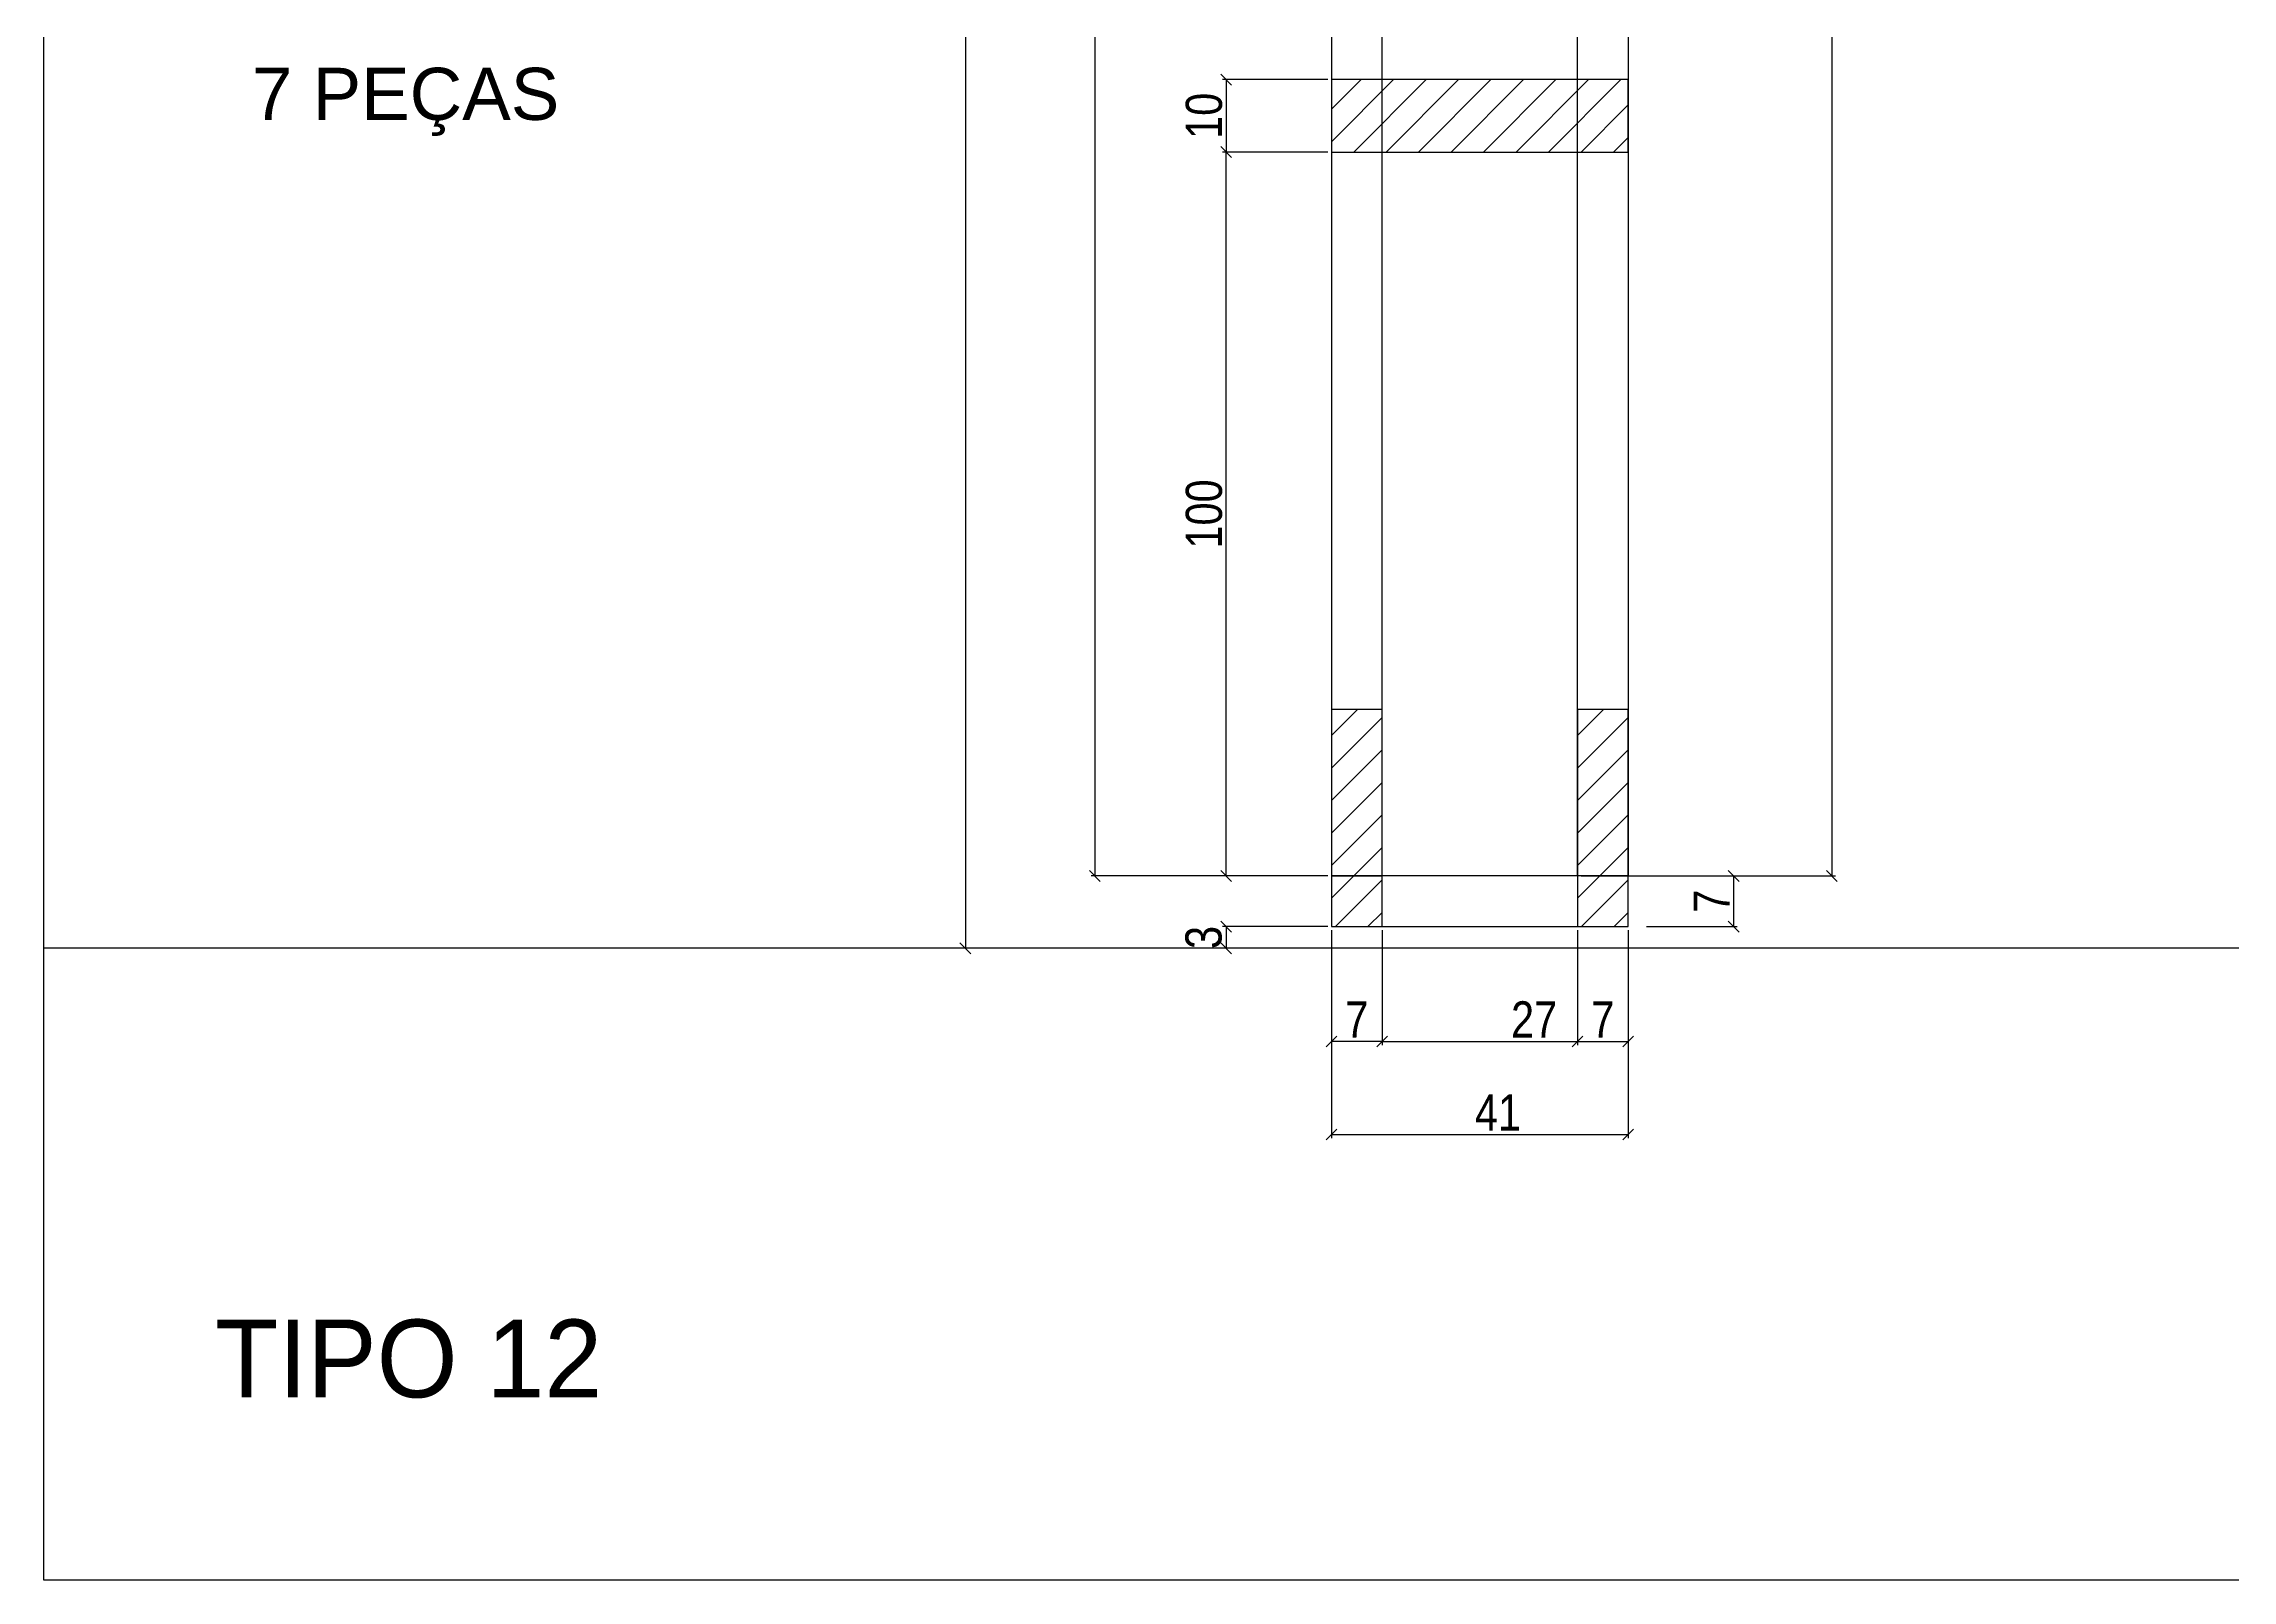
# Model space of a CAD drawing. Extents: x 15230 to 29563, y 3128 to 7338.
# Drawn here: x 24261 to 24866, y 4523 to 4947 of the extents above; entities that cross this region are included whole.
import ezdxf

# ---------------------------------------------------------------- set-up
doc = ezdxf.new("R2010")
doc.units = 0
for name, color, linetype in [('COTA', 241, 'Continuous'), ('TIRAS REESCORAMENTO', 252, 'Continuous'), ('VIGAS', 3, 'Continuous')]:
    doc.layers.add(name, color=color, linetype=linetype)
doc.styles.add('COTA TECNICA 2X', font='techl___.ttf', dxfattribs={"height": 10})
doc.styles.add('R80-50', font='arial.ttf', dxfattribs={"height": 10})
doc.styles.add('ROMAS860', font='ROMAS860.SHX', dxfattribs={"height": 8.5})
doc.dimstyles.new('SECAO', dxfattribs={"dimscale": 0.333333, "dimtxt": 5, "dimasz": 9, "dimexe": 3, "dimexo": 3, "dimgap": 3, "dimtad": 1, "dimdec": 1, "dimlfac": 0.5, "dimzin": 12, "dimdsep": 46, "dimtxsty": 'COTA TECNICA 2X', "dimblk1": 'OBLIQUE', "dimblk2": 'OBLIQUE', "dimsah": 1, "dimcen": 0.9, "dimclrd": 4, "dimclre": 4, "dimclrt": 240, "dimadec": 1, "dimazin": 3, "dimtfac": 1, "dimtdec": 1, "dimtmove": 0, "dimatfit": 3, "dimfxl": 1, "dimtolj": 1, "dimtzin": 12, "dimarcsym": 0})

# ---------------------------------------------------------------- blocks, each defined once
blk = doc.blocks.new('_Oblique')
at = {"color": 0, "linetype": 'ByBlock', "lineweight": -2}
blk.add_line((-0.5, -0.5), (0.5, 0.5), dxfattribs=at)
blk = doc.blocks.new('*D341')
at = {"layer": 'COTA', "color": 4, "lineweight": -2, "transparency": 16777216}
for p, q in [((24615.53, 5263.38), (24550.12, 5263.38)), ((24551.12, 5263.38), (24551.12, 4717.28)), ((24615.53, 4717.28), (24550.12, 4717.28))]:
    blk.add_line(p, q, dxfattribs=at)
at = {"layer": 'DEFPOINTS', "color": 0, "transparency": 16777216}
for p in [(24616.53, 5263.38), (24551.12, 4717.28), (24616.53, 4717.28)]:
    blk.add_point(p, dxfattribs=at)
at = {"layer": 'COTA', "color": 4, "lineweight": -2, "transparency": 16777216, "xscale": 3, "yscale": 3, "zscale": 3}
for p, rotation in [((24551.12, 5263.38), 90), ((24551.12, 4717.28), 270)]:
    blk.add_blockref('_Oblique', p, dxfattribs=dict(at, rotation=rotation))
at = {"layer": 'COTA', "color": 240, "transparency": 16777216, "insert": (24544.9, 4990.33), "char_height": 10, "attachment_point": 5, "rotation": 90, "style": 'COTA TECNICA 2X'}
blk.add_mtext('\\A1;273', dxfattribs=at)
blk = doc.blocks.new('*D342')
at = {"layer": 'COTA', "color": 4, "lineweight": -2, "transparency": 16777216}
for p, q in [((24616.53, 4702.28), (24616.53, 4644.83)), ((24698.53, 4702.28), (24698.53, 4644.83)), ((24616.53, 4645.83), (24698.53, 4645.83))]:
    blk.add_line(p, q, dxfattribs=at)
at = {"layer": 'DEFPOINTS', "color": 0, "transparency": 16777216}
for p in [(24616.53, 4703.28), (24698.53, 4703.28), (24698.53, 4645.83)]:
    blk.add_point(p, dxfattribs=at)
at = {"layer": 'COTA', "color": 4, "lineweight": -2, "transparency": 16777216, "xscale": 3, "yscale": 3, "zscale": 3, "rotation": 180}
blk.add_blockref('_Oblique', (24616.53, 4645.83), dxfattribs=at)
at = {"layer": 'COTA', "color": 4, "lineweight": -2, "transparency": 16777216, "xscale": 3, "yscale": 3, "zscale": 3}
blk.add_blockref('_Oblique', (24698.53, 4645.83), dxfattribs=at)
at = {"layer": 'COTA', "color": 240, "transparency": 16777216, "insert": (24662.53, 4651.9), "char_height": 10, "attachment_point": 5, "style": 'COTA TECNICA 2X'}
blk.add_mtext('\\A1;41', dxfattribs=at)
blk = doc.blocks.new('*D343')
at = {"layer": 'COTA', "color": 4, "lineweight": -2, "transparency": 16777216}
for p, q in [((24630.53, 4702.28), (24630.53, 4670.54)), ((24684.53, 4702.28), (24684.53, 4670.54)), ((24630.53, 4671.54), (24684.53, 4671.54))]:
    blk.add_line(p, q, dxfattribs=at)
at = {"layer": 'DEFPOINTS', "color": 0, "transparency": 16777216}
for p in [(24630.53, 4703.28), (24684.53, 4703.28), (24684.53, 4671.54)]:
    blk.add_point(p, dxfattribs=at)
at = {"layer": 'COTA', "color": 4, "lineweight": -2, "transparency": 16777216, "xscale": 3, "yscale": 3, "zscale": 3, "rotation": 180}
blk.add_blockref('_Oblique', (24630.53, 4671.54), dxfattribs=at)
at = {"layer": 'COTA', "color": 4, "lineweight": -2, "transparency": 16777216, "xscale": 3, "yscale": 3, "zscale": 3}
blk.add_blockref('_Oblique', (24684.53, 4671.54), dxfattribs=at)
at = {"layer": 'COTA', "color": 240, "transparency": 16777216, "insert": (24672.53, 4677.62), "char_height": 10, "attachment_point": 5, "style": 'COTA TECNICA 2X'}
blk.add_mtext('\\A1;27', dxfattribs=at)
blk = doc.blocks.new('*D344')
at = {"layer": 'COTA', "color": 4, "lineweight": -2, "transparency": 16777216}
blk.add_line((24684.53, 4671.54), (24698.53, 4671.54), dxfattribs=at)
at = {"layer": 'DEFPOINTS', "color": 0, "transparency": 16777216}
for p in [(24684.53, 4671.54), (24698.53, 4671.54), (24698.53, 4671.54)]:
    blk.add_point(p, dxfattribs=at)
at = {"layer": 'COTA', "color": 4, "lineweight": -2, "transparency": 16777216, "xscale": 3, "yscale": 3, "zscale": 3, "rotation": 180}
blk.add_blockref('_Oblique', (24684.53, 4671.54), dxfattribs=at)
at = {"layer": 'COTA', "color": 4, "lineweight": -2, "transparency": 16777216, "xscale": 3, "yscale": 3, "zscale": 3}
blk.add_blockref('_Oblique', (24698.53, 4671.54), dxfattribs=at)
at = {"layer": 'COTA', "color": 240, "transparency": 16777216, "insert": (24691.53, 4677.62), "char_height": 10, "attachment_point": 5, "style": 'COTA TECNICA 2X'}
blk.add_mtext('\\A1;7', dxfattribs=at)
blk = doc.blocks.new('*D345')
at = {"layer": 'COTA', "color": 4, "lineweight": -2, "transparency": 16777216}
blk.add_line((24630.53, 4671.54), (24616.53, 4671.54), dxfattribs=at)
at = {"layer": 'DEFPOINTS', "color": 0, "transparency": 16777216}
for p in [(24616.53, 4671.54), (24616.53, 4671.54), (24630.53, 4671.54)]:
    blk.add_point(p, dxfattribs=at)
at = {"layer": 'COTA', "color": 4, "lineweight": -2, "transparency": 16777216, "xscale": 3, "yscale": 3, "zscale": 3, "rotation": 180}
blk.add_blockref('_Oblique', (24616.53, 4671.54), dxfattribs=at)
at = {"layer": 'COTA', "color": 4, "lineweight": -2, "transparency": 16777216, "xscale": 3, "yscale": 3, "zscale": 3}
blk.add_blockref('_Oblique', (24630.53, 4671.54), dxfattribs=at)
at = {"layer": 'COTA', "color": 240, "transparency": 16777216, "insert": (24623.53, 4677.62), "char_height": 10, "attachment_point": 5, "style": 'COTA TECNICA 2X'}
blk.add_mtext('\\A1;7', dxfattribs=at)
blk = doc.blocks.new('*D346')
at = {"layer": 'COTA', "color": 4, "lineweight": -2, "transparency": 16777216}
for p, q in [((24615.53, 4937.3), (24586.43, 4937.3)), ((24587.43, 4937.3), (24587.43, 4917.3)), ((24615.53, 4917.3), (24586.43, 4917.3))]:
    blk.add_line(p, q, dxfattribs=at)
at = {"layer": 'DEFPOINTS', "color": 0, "transparency": 16777216}
for p in [(24616.53, 4937.3), (24587.43, 4917.3), (24616.53, 4917.3)]:
    blk.add_point(p, dxfattribs=at)
at = {"layer": 'COTA', "color": 4, "lineweight": -2, "transparency": 16777216, "xscale": 3, "yscale": 3, "zscale": 3}
for p, rotation in [((24587.43, 4937.3), 90), ((24587.43, 4917.3), 270)]:
    blk.add_blockref('_Oblique', p, dxfattribs=dict(at, rotation=rotation))
at = {"layer": 'COTA', "color": 240, "transparency": 16777216, "insert": (24581.32, 4927.3), "char_height": 10, "attachment_point": 5, "rotation": 90, "style": 'COTA TECNICA 2X'}
blk.add_mtext('\\A1;10', dxfattribs=at)
blk = doc.blocks.new('*D332')
at = {"layer": 'COTA', "color": 4, "lineweight": -2, "transparency": 16777216}
for p, q in [((24629.53, 5269.38), (24514.33, 5269.38)), ((24515.33, 5269.38), (24515.33, 4697.28)), ((24615.53, 4697.28), (24514.33, 4697.28))]:
    blk.add_line(p, q, dxfattribs=at)
at = {"layer": 'DEFPOINTS', "color": 0, "transparency": 16777216}
for p in [(24630.53, 5269.38), (24515.33, 4697.28), (24616.53, 4697.28)]:
    blk.add_point(p, dxfattribs=at)
at = {"layer": 'COTA', "color": 4, "lineweight": -2, "transparency": 16777216, "xscale": 3, "yscale": 3, "zscale": 3}
for p, rotation in [((24515.33, 5269.38), 90), ((24515.33, 4697.28), 270)]:
    blk.add_blockref('_Oblique', p, dxfattribs=dict(at, rotation=rotation))
at = {"layer": 'COTA', "color": 240, "transparency": 16777216, "insert": (24509.2, 4983.33), "char_height": 10, "attachment_point": 5, "rotation": 90, "style": 'COTA TECNICA 2X'}
blk.add_mtext('\\A1;286', dxfattribs=at)
blk = doc.blocks.new('*D333')
at = {"layer": 'COTA', "color": 4, "lineweight": -2, "transparency": 16777216}
for p, q in [((24615.53, 4703.28), (24586.43, 4703.28)), ((24587.43, 4703.28), (24587.43, 4697.28)), ((24615.53, 4697.28), (24586.43, 4697.28))]:
    blk.add_line(p, q, dxfattribs=at)
at = {"layer": 'DEFPOINTS', "color": 0, "transparency": 16777216}
for p in [(24616.53, 4703.28), (24587.43, 4697.28), (24616.53, 4697.28)]:
    blk.add_point(p, dxfattribs=at)
at = {"layer": 'COTA', "color": 4, "lineweight": -2, "transparency": 16777216, "xscale": 3, "yscale": 3, "zscale": 3}
for p, rotation in [((24587.43, 4703.28), 90), ((24587.43, 4697.28), 270)]:
    blk.add_blockref('_Oblique', p, dxfattribs=dict(at, rotation=rotation))
at = {"layer": 'COTA', "color": 240, "transparency": 16777216, "insert": (24581.21, 4700.28), "char_height": 10, "attachment_point": 5, "rotation": 90, "style": 'COTA TECNICA 2X'}
blk.add_mtext('\\A1;3', dxfattribs=at)
blk = doc.blocks.new('*D336')
at = {"layer": 'COTA', "color": 4, "lineweight": -2, "transparency": 16777216}
for p, q in [((24615.53, 4917.3), (24586.43, 4917.3)), ((24587.43, 4717.28), (24587.43, 4917.3)), ((24614.53, 4717.28), (24586.43, 4717.28))]:
    blk.add_line(p, q, dxfattribs=at)
at = {"layer": 'DEFPOINTS', "color": 0, "transparency": 16777216}
for p in [(24587.43, 4917.3), (24616.53, 4917.3), (24615.53, 4717.28)]:
    blk.add_point(p, dxfattribs=at)
at = {"layer": 'COTA', "color": 4, "lineweight": -2, "transparency": 16777216, "xscale": 3, "yscale": 3, "zscale": 3}
for p, rotation in [((24587.43, 4917.3), 90), ((24587.43, 4717.28), 270)]:
    blk.add_blockref('_Oblique', p, dxfattribs=dict(at, rotation=rotation))
at = {"layer": 'COTA', "color": 240, "transparency": 16777216, "insert": (24581.32, 4817.29), "char_height": 10, "attachment_point": 5, "rotation": 90, "style": 'COTA TECNICA 2X'}
blk.add_mtext('\\A1;100', dxfattribs=at)
blk = doc.blocks.new('*D338')
at = {"layer": 'COTA', "color": 4, "lineweight": -2, "transparency": 16777216}
for p, q in [((24700.53, 5239.25), (24755.82, 5239.25)), ((24754.82, 5239.25), (24754.82, 4717.28)), ((24700.53, 4717.28), (24755.82, 4717.28))]:
    blk.add_line(p, q, dxfattribs=at)
at = {"layer": 'DEFPOINTS', "color": 0, "transparency": 16777216}
for p in [(24699.53, 5239.25), (24699.53, 4717.28), (24754.82, 4717.28)]:
    blk.add_point(p, dxfattribs=at)
at = {"layer": 'COTA', "color": 4, "lineweight": -2, "transparency": 16777216, "xscale": 3, "yscale": 3, "zscale": 3}
for p, rotation in [((24754.82, 5239.25), 90), ((24754.82, 4717.28), 270)]:
    blk.add_blockref('_Oblique', p, dxfattribs=dict(at, rotation=rotation))
at = {"layer": 'COTA', "color": 240, "transparency": 16777216, "insert": (24748.72, 4978.27), "char_height": 10, "attachment_point": 5, "rotation": 90, "style": 'COTA TECNICA 2X'}
blk.add_mtext('\\A1;261', dxfattribs=at)
blk = doc.blocks.new('*D339')
at = {"layer": 'COTA', "color": 4, "lineweight": -2, "transparency": 16777216}
for p, q in [((24685.53, 4717.28), (24728.67, 4717.28)), ((24727.67, 4717.28), (24727.67, 4703.28)), ((24703.58, 4703.28), (24728.67, 4703.28))]:
    blk.add_line(p, q, dxfattribs=at)
at = {"layer": 'DEFPOINTS', "color": 0, "transparency": 16777216}
for p in [(24684.53, 4717.28), (24702.58, 4703.28), (24727.67, 4703.28)]:
    blk.add_point(p, dxfattribs=at)
at = {"layer": 'COTA', "color": 4, "lineweight": -2, "transparency": 16777216, "xscale": 3, "yscale": 3, "zscale": 3}
for p, rotation in [((24727.67, 4717.28), 90), ((24727.67, 4703.28), 270)]:
    blk.add_blockref('_Oblique', p, dxfattribs=dict(at, rotation=rotation))
at = {"layer": 'COTA', "color": 240, "transparency": 16777216, "insert": (24721.6, 4710.28), "char_height": 10, "attachment_point": 5, "rotation": 90, "style": 'COTA TECNICA 2X'}
blk.add_mtext('\\A1;7', dxfattribs=at)

msp = doc.modelspace()

# ---------------------------------------------------------------- hatches: boundary and pattern name
at = {"layer": 'COTA'}
h = msp.add_hatch(dxfattribs=at)
h.set_pattern_fill('ANSI31', color=256, scale=2, style=0)
h.set_pattern_definition([(45, (1034.675, -193183.9965), (-4.49012806, 4.49012806), [])])
h.paths.add_polyline_path([(24698.53, 4917.3), (24698.53, 4937.3), (24616.53, 4937.3), (24616.53, 4917.3)])
h = msp.add_hatch(dxfattribs=at)
h.set_pattern_fill('ANSI31', color=256, scale=2, style=0)
h.set_pattern_definition([(45, (4772.3083, -1105.907), (-4.490128, 4.490128), [])])
h.paths.add_polyline_path([(24616.53, 4703.28), (24630.53, 4703.28), (24630.53, 4763.28), (24616.53, 4763.28)])
h = msp.add_hatch(dxfattribs=at)
h.set_pattern_fill('ANSI31', color=256, scale=2, style=0)
h.set_pattern_definition([(45, (4840.3083, -1105.907), (-4.490128, 4.490128), [])])
h.paths.add_polyline_path([(24684.53, 4703.28), (24698.53, 4703.28), (24698.53, 4763.28), (24684.53, 4763.28)])

# ---------------------------------------------------------------- linework, layer by layer
at = {"linetype": 'Continuous'}
for points in [[(24616.53, 4717.28), (24630.53, 4717.28), (24630.53, 5263.38), (24616.53, 5263.38)], [(24616.53, 4703.28), (24630.53, 4703.28), (24630.53, 4763.28), (24616.53, 4763.28)], [(24684.53, 4703.28), (24698.53, 4703.28), (24698.53, 4763.28), (24684.53, 4763.28)]]:
    msp.add_lwpolyline(points, close=True, dxfattribs=at)
for points in [[(24684.53, 5118.33), (24684.53, 5239.25), (24698.53, 5239.25), (24698.53, 4717.28), (24684.53, 4717.28), (24684.53, 5118.33)], [(24616.53, 4917.3), (24698.53, 4917.3), (24698.53, 4937.3), (24616.53, 4937.3), (24616.53, 4917.3)], [(24638.53, 4703.28), (24698.53, 4703.28), (24698.53, 4717.28), (24616.53, 4717.28), (24616.53, 4703.28), (24638.53, 4703.28)]]:
    msp.add_lwpolyline(points, dxfattribs=at)
at = {"layer": 'TIRAS REESCORAMENTO', "linetype": 'ByBlock'}
msp.add_line((24884.85, 4697.28), (24260.57, 4697.28), dxfattribs=at)
at = {"layer": 'VIGAS'}
msp.add_lwpolyline([(24884.85, 4522.67), (24260.57, 4522.67), (24260.57, 5487.46), (24884.85, 5487.46)], close=True, dxfattribs=at)

# ---------------------------------------------------------------- texts
at = {"layer": 'COTA', "color": 7, "style": 'ROMAS860'}
msp.add_text('TIPO 12', height=21.505, dxfattribs=at).set_placement((24307.86, 4573.19))
at = {"layer": 'VIGAS', "color": 7, "insert": (24318.11, 4940.57), "char_height": 14.4, "attachment_point": 1, "style": 'R80-50'}
msp.add_mtext_dynamic_manual_height_columns('7 PEÇAS', width=162.221, gutter_width=50, heights=[0], dxfattribs=at)

# ---------------------------------------------------------------- dimensions: what is measured, and where the dimension line sits
at = {"layer": 'COTA', "color": 3}
for base, p1, p2, picture, middle in [((24515.3258, 4697.2835), (24630.5267, 5269.3766), (24616.5267, 4697.2835), '*D332', (24509.2015, 4983.3301)), ((24551.1198, 4717.2835), (24616.5267, 5263.3766), (24616.5267, 4717.2835), '*D341', (24544.9005, 4990.3301)), ((24754.82, 4717.28), (24699.53, 5239.25), (24699.53, 4717.28), '*D338', (24748.72, 4978.27)), ((24587.43, 4917.3), (24616.53, 4937.3), (24616.53, 4917.3), '*D346', (24581.32, 4927.3)), ((24587.43, 4917.3), (24615.53, 4717.28), (24616.53, 4917.3), '*D336', (24581.32, 4817.29)), ((24727.67, 4703.28), (24684.53, 4717.28), (24702.58, 4703.28), '*D339', (24721.6, 4710.28))]:
    dim = msp.add_linear_dim(base=base, p1=p1, p2=p2, angle=90, dimstyle='SECAO', dxfattribs=at)
    dim.commit()
    dim.dimension.update_dxf_attribs({"geometry": picture, "text_midpoint": middle})
dim = msp.add_linear_dim(base=(24587.43, 4697.28), p1=(24616.53, 4703.28), p2=(24616.53, 4697.28), angle=90, dimstyle='SECAO', dxfattribs=at)
dim.commit()
dim.dimension.update_dxf_attribs({"geometry": '*D333', "text_midpoint": (24587.43, 4700.28), "dimtype": 160})
for base, p1, p2, picture, middle in [((24698.53, 4645.83), (24616.53, 4703.28), (24698.53, 4703.28), '*D342', (24662.53, 4645.83)), ((24684.53, 4671.54), (24630.53, 4703.28), (24684.53, 4703.28), '*D343', (24672.53, 4671.54)), ((24698.53, 4671.54), (24684.53, 4671.54), (24698.53, 4671.54), '*D344', (24691.53, 4671.54))]:
    dim = msp.add_linear_dim(base=base, p1=p1, p2=p2, dimstyle='SECAO', dxfattribs=at)
    dim.commit()
    dim.dimension.update_dxf_attribs({"geometry": picture, "text_midpoint": middle, "dimtype": 160})
dim = msp.add_linear_dim(base=(24616.53, 4671.54), p1=(24630.53, 4671.54), p2=(24616.53, 4671.54), dimstyle='SECAO', dxfattribs=at)
dim.commit()
dim.dimension.update_dxf_attribs({"geometry": '*D345', "text_midpoint": (24623.53, 4677.62)})

doc.saveas('drawing.dxf')
